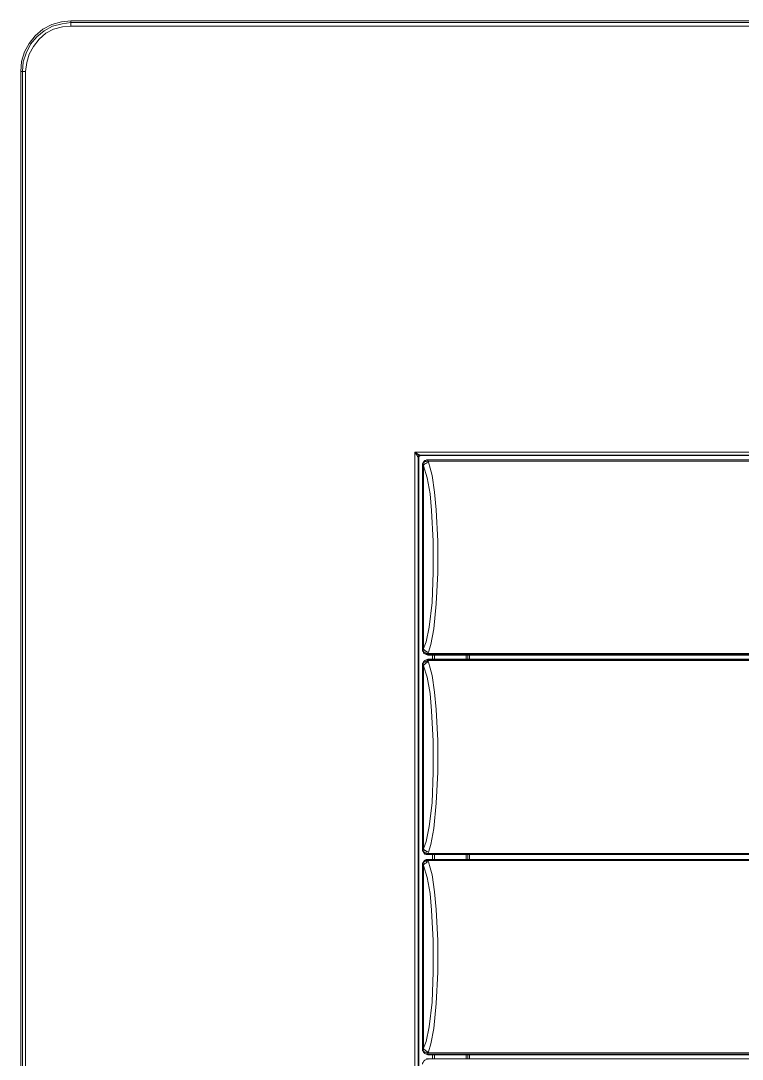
# Model space of a CAD drawing. Header units: centimetres. Extents: x -12.2 to 12.2, y -6.1 to 6.1.
# Drawn here: x -1.9 to 2.36, y -0.02 to 6.11 of the extents above; entities that cross this region are included whole.
import ezdxf

# ---------------------------------------------------------------- set-up
doc = ezdxf.new("R2010")
doc.units = ezdxf.units.CM
doc.header["$MEASUREMENT"] = 0
doc.layers.add('Camada 1', color=7, linetype='Continuous')

msp = doc.modelspace()

# ---------------------------------------------------------------- linework, layer by layer
at = {"layer": 'Camada 1', "color": 251, "lineweight": 9}
for points, knots in [([(-1.60722, 6.11415), (-1.60722, 6.11415), (-1.66368, 6.10709), (-1.66368, 6.10709), (-1.66368, 6.10709), (-1.72016, 6.09298), (-1.72016, 6.09298), (-1.72016, 6.09298), (-1.7731, 6.06474), (-1.7731, 6.06474), (-1.7731, 6.06474), (-1.81897, 6.02592), (-1.81897, 6.02592), (-1.81897, 6.02592), (-1.85426, 5.98005), (-1.85426, 5.98005), (-1.85426, 5.98005), (-1.8825, 5.93064), (-1.8825, 5.93064), (-1.8825, 5.93064), (-1.90015, 5.87417), (-1.90015, 5.87417), (-1.90015, 5.87417), (-1.90367, 5.81417), (-1.90367, 5.81417)], [0, 0, 0, 0, 0.125, 0.125, 0.125, 0.25, 0.25, 0.25, 0.375, 0.375, 0.375, 0.5, 0.5, 0.5, 0.625, 0.625, 0.625, 0.75, 0.75, 0.75, 0.875, 0.875, 0.875, 1, 1, 1, 1]), ([(-1.89308, 5.81417), (-1.89308, 5.81417), (-1.88955, 5.87064), (-1.88955, 5.87064), (-1.88955, 5.87064), (-1.8719, 5.92357), (-1.8719, 5.92357), (-1.8719, 5.92357), (-1.8472, 5.97651), (-1.8472, 5.97651), (-1.8472, 5.97651), (-1.80838, 6.01886), (-1.80838, 6.01886), (-1.80838, 6.01886), (-1.76603, 6.05415), (-1.76603, 6.05415), (-1.76603, 6.05415), (-1.71662, 6.08238), (-1.71662, 6.08238), (-1.71662, 6.08238), (-1.66016, 6.0965), (-1.66016, 6.0965), (-1.66016, 6.0965), (-1.60722, 6.10356), (-1.60722, 6.10356)], [0, 0, 0, 0, 0.125, 0.125, 0.125, 0.25, 0.25, 0.25, 0.375, 0.375, 0.375, 0.5, 0.5, 0.5, 0.625, 0.625, 0.625, 0.75, 0.75, 0.75, 0.875, 0.875, 0.875, 1, 1, 1, 1]), ([(-1.60722, 6.08238), (-1.60722, 6.08238), (-1.65663, 6.07886), (-1.65663, 6.07886), (-1.65663, 6.07886), (-1.70957, 6.06474), (-1.70957, 6.06474), (-1.70957, 6.06474), (-1.75545, 6.04004), (-1.75545, 6.04004), (-1.75545, 6.04004), (-1.79426, 6.00475), (-1.79426, 6.00475), (-1.79426, 6.00475), (-1.82956, 5.9624), (-1.82956, 5.9624), (-1.82956, 5.9624), (-1.85426, 5.91652), (-1.85426, 5.91652), (-1.85426, 5.91652), (-1.86838, 5.86711), (-1.86838, 5.86711), (-1.86838, 5.86711), (-1.87544, 5.81417), (-1.87544, 5.81417)], [0, 0, 0, 0, 0.125, 0.125, 0.125, 0.25, 0.25, 0.25, 0.375, 0.375, 0.375, 0.5, 0.5, 0.5, 0.625, 0.625, 0.625, 0.75, 0.75, 0.75, 0.875, 0.875, 0.875, 1, 1, 1, 1]), ([(-1.60722, 6.08238), (-1.60722, 6.08238), (-1.60722, 6.08592), (-1.60722, 6.08592), (-1.60722, 6.08592), (-1.60722, 6.08945), (-1.60722, 6.08945), (-1.60722, 6.08945), (-1.60722, 6.09298), (-1.60722, 6.09298), (-1.60722, 6.09298), (-1.60722, 6.0965), (-1.60722, 6.0965), (-1.60722, 6.0965), (-1.60722, 6.10003), (-1.60722, 6.10003), (-1.60722, 6.10003), (-1.60722, 6.10356), (-1.60722, 6.10356)], [0, 0, 0, 0, 0.1666667, 0.1666667, 0.1666667, 0.3333333, 0.3333333, 0.3333333, 0.5, 0.5, 0.5, 0.6666667, 0.6666667, 0.6666667, 0.8333333, 0.8333333, 0.8333333, 1, 1, 1, 1]), ([(-1.87544, 5.81417), (-1.87544, 5.81417), (-1.87897, 5.81417), (-1.87897, 5.81417), (-1.87897, 5.81417), (-1.8825, 5.81417), (-1.8825, 5.81417), (-1.8825, 5.81417), (-1.88602, 5.81417), (-1.88602, 5.81417), (-1.88602, 5.81417), (-1.88955, 5.81417), (-1.88955, 5.81417), (-1.88955, 5.81417), (-1.89308, 5.81417), (-1.89308, 5.81417)], [0, 0, 0, 0, 0.2, 0.2, 0.2, 0.4, 0.4, 0.4, 0.6, 0.6, 0.6, 0.8, 0.8, 0.8, 1, 1, 1, 1]), ([(0.4432, 3.53789), (0.4432, 3.53789), (0.4432, 3.53789), (0.4432, 3.53789), (0.4432, 3.53789), (0.43967, 3.53789), (0.43967, 3.53789), (0.43967, 3.53789), (0.43967, 3.54141), (0.43967, 3.54141), (0.43967, 3.54141), (0.43614, 3.54494), (0.43614, 3.54494), (0.43614, 3.54494), (0.43262, 3.552), (0.43262, 3.552), (0.43262, 3.552), (0.42909, 3.55553), (0.42909, 3.55553), (0.42909, 3.55553), (0.42556, 3.56259), (0.42556, 3.56259), (0.42556, 3.56259), (0.42203, 3.56612), (0.42203, 3.56612)], [0, 0, 0, 0, 0.125, 0.125, 0.125, 0.25, 0.25, 0.25, 0.375, 0.375, 0.375, 0.5, 0.5, 0.5, 0.625, 0.625, 0.625, 0.75, 0.75, 0.75, 0.875, 0.875, 0.875, 1, 1, 1, 1]), ([(0.42203, 3.56612), (0.42203, 3.56612), (0.42909, 3.56259), (0.42909, 3.56259), (0.42909, 3.56259), (0.43262, 3.55906), (0.43262, 3.55906), (0.43262, 3.55906), (0.43967, 3.55553), (0.43967, 3.55553), (0.43967, 3.55553), (0.4432, 3.552), (0.4432, 3.552), (0.4432, 3.552), (0.44674, 3.552), (0.44674, 3.552), (0.44674, 3.552), (0.45026, 3.54847), (0.45026, 3.54847), (0.45026, 3.54847), (0.45379, 3.54847), (0.45379, 3.54847)], [0, 0, 0, 0, 0.1428571, 0.1428571, 0.1428571, 0.2857143, 0.2857143, 0.2857143, 0.4285714, 0.4285714, 0.4285714, 0.5714286, 0.5714286, 0.5714286, 0.7142857, 0.7142857, 0.7142857, 0.8571429, 0.8571429, 0.8571429, 1, 1, 1, 1]), ([(0.45379, 3.54847), (0.45379, 3.54847), (0.45026, 3.54494), (0.45026, 3.54494), (0.45026, 3.54494), (0.44674, 3.54494), (0.44674, 3.54494), (0.44674, 3.54494), (0.4432, 3.54141), (0.4432, 3.54141), (0.4432, 3.54141), (0.4432, 3.53789), (0.4432, 3.53789)], [0, 0, 0, 0, 0.25, 0.25, 0.25, 0.5, 0.5, 0.5, 0.75, 0.75, 0.75, 1, 1, 1, 1]), ([(0.45379, 3.54494), (0.45379, 3.54494), (0.45379, 3.54494), (0.45379, 3.54494), (0.45379, 3.54494), (0.45026, 3.54141), (0.45026, 3.54141), (0.45026, 3.54141), (0.44674, 3.54141), (0.44674, 3.54141), (0.44674, 3.54141), (0.44674, 3.53789), (0.44674, 3.53789), (0.44674, 3.53789), (0.44674, 3.53436), (0.44674, 3.53436)], [0, 0, 0, 0, 0.2, 0.2, 0.2, 0.4, 0.4, 0.4, 0.6, 0.6, 0.6, 0.8, 0.8, 0.8, 1, 1, 1, 1]), ([(0.49968, 3.52024), (0.49968, 3.52024), (0.49262, 3.52024), (0.49262, 3.52024), (0.49262, 3.52024), (0.48909, 3.51671), (0.48909, 3.51671), (0.48909, 3.51671), (0.48203, 3.51671), (0.48203, 3.51671), (0.48203, 3.51671), (0.47851, 3.51318), (0.47851, 3.51318), (0.47851, 3.51318), (0.47498, 3.50612), (0.47498, 3.50612), (0.47498, 3.50612), (0.47145, 3.50259), (0.47145, 3.50259), (0.47145, 3.50259), (0.46791, 3.49554), (0.46791, 3.49554), (0.46791, 3.49554), (0.46791, 3.49201), (0.46791, 3.49201)], [0, 0, 0, 0, 0.125, 0.125, 0.125, 0.25, 0.25, 0.25, 0.375, 0.375, 0.375, 0.5, 0.5, 0.5, 0.625, 0.625, 0.625, 0.75, 0.75, 0.75, 0.875, 0.875, 0.875, 1, 1, 1, 1]), ([(0.49968, 3.52024), (0.49968, 3.52024), (0.49262, 3.52024), (0.49262, 3.52024), (0.49262, 3.52024), (0.48909, 3.51671), (0.48909, 3.51671), (0.48909, 3.51671), (0.48203, 3.51318), (0.48203, 3.51318), (0.48203, 3.51318), (0.47851, 3.50965), (0.47851, 3.50965), (0.47851, 3.50965), (0.47498, 3.50612), (0.47498, 3.50612), (0.47498, 3.50612), (0.47145, 3.50259), (0.47145, 3.50259), (0.47145, 3.50259), (0.47145, 3.49554), (0.47145, 3.49554), (0.47145, 3.49554), (0.47145, 3.48848), (0.47145, 3.48848)], [0, 0, 0, 0, 0.125, 0.125, 0.125, 0.25, 0.25, 0.25, 0.375, 0.375, 0.375, 0.5, 0.5, 0.5, 0.625, 0.625, 0.625, 0.75, 0.75, 0.75, 0.875, 0.875, 0.875, 1, 1, 1, 1]), ([(0.49968, 3.52024), (0.49968, 3.52024), (0.49262, 3.52024), (0.49262, 3.52024), (0.49262, 3.52024), (0.48909, 3.51671), (0.48909, 3.51671), (0.48909, 3.51671), (0.48203, 3.51318), (0.48203, 3.51318), (0.48203, 3.51318), (0.47851, 3.50965), (0.47851, 3.50965), (0.47851, 3.50965), (0.47498, 3.50612), (0.47498, 3.50612), (0.47498, 3.50612), (0.47145, 3.50259), (0.47145, 3.50259), (0.47145, 3.50259), (0.47145, 3.49554), (0.47145, 3.49554), (0.47145, 3.49554), (0.47145, 3.48848), (0.47145, 3.48848)], [0, 0, 0, 0, 0.125, 0.125, 0.125, 0.25, 0.25, 0.25, 0.375, 0.375, 0.375, 0.5, 0.5, 0.5, 0.625, 0.625, 0.625, 0.75, 0.75, 0.75, 0.875, 0.875, 0.875, 1, 1, 1, 1]), ([(0.49968, 3.51318), (0.49968, 3.51318), (0.49616, 3.51318), (0.49616, 3.51318), (0.49616, 3.51318), (0.48909, 3.50965), (0.48909, 3.50965), (0.48909, 3.50965), (0.48556, 3.50965), (0.48556, 3.50965), (0.48556, 3.50965), (0.47851, 3.50612), (0.47851, 3.50612), (0.47851, 3.50612), (0.47498, 3.50259), (0.47498, 3.50259), (0.47498, 3.50259), (0.47145, 3.49907), (0.47145, 3.49907), (0.47145, 3.49907), (0.47145, 3.49554), (0.47145, 3.49554), (0.47145, 3.49554), (0.47145, 3.48848), (0.47145, 3.48848)], [0, 0, 0, 0, 0.125, 0.125, 0.125, 0.25, 0.25, 0.25, 0.375, 0.375, 0.375, 0.5, 0.5, 0.5, 0.625, 0.625, 0.625, 0.75, 0.75, 0.75, 0.875, 0.875, 0.875, 1, 1, 1, 1]), ([(0.50321, 3.50612), (0.50321, 3.50612), (0.49616, 3.50259), (0.49616, 3.50259), (0.49616, 3.50259), (0.49262, 3.50259), (0.49262, 3.50259), (0.49262, 3.50259), (0.48909, 3.49907), (0.48909, 3.49907), (0.48909, 3.49907), (0.48556, 3.49907), (0.48556, 3.49907), (0.48556, 3.49907), (0.48203, 3.49554), (0.48203, 3.49554), (0.48203, 3.49554), (0.47851, 3.49201), (0.47851, 3.49201), (0.47851, 3.49201), (0.47498, 3.48848), (0.47498, 3.48848), (0.47498, 3.48848), (0.47498, 3.48495), (0.47498, 3.48495)], [0, 0, 0, 0, 0.125, 0.125, 0.125, 0.25, 0.25, 0.25, 0.375, 0.375, 0.375, 0.5, 0.5, 0.5, 0.625, 0.625, 0.625, 0.75, 0.75, 0.75, 0.875, 0.875, 0.875, 1, 1, 1, 1]), ([(0.49968, 3.52024), (0.49968, 3.52024), (0.49968, 3.52024), (0.49968, 3.52024), (0.49968, 3.52024), (0.49968, 3.51671), (0.49968, 3.51671), (0.49968, 3.51671), (0.49968, 3.51318), (0.49968, 3.51318)], [0, 0, 0, 0, 0.3333333, 0.3333333, 0.3333333, 0.6666667, 0.6666667, 0.6666667, 1, 1, 1, 1]), ([(0.50321, 3.50612), (0.50321, 3.50612), (0.51379, 3.47083), (0.51379, 3.47083), (0.51379, 3.47083), (0.52439, 3.42848), (0.52439, 3.42848), (0.52439, 3.42848), (0.5385, 3.32966), (0.5385, 3.32966), (0.5385, 3.32966), (0.54909, 3.22379), (0.54909, 3.22379), (0.54909, 3.22379), (0.55968, 3.04027), (0.55968, 3.04027), (0.55968, 3.04027), (0.55968, 2.85323), (0.55968, 2.85323), (0.55968, 2.85323), (0.54909, 2.66972), (0.54909, 2.66972), (0.54909, 2.66972), (0.53497, 2.52149), (0.53497, 2.52149), (0.53497, 2.52149), (0.51732, 2.42974), (0.51732, 2.42974), (0.51732, 2.42974), (0.50321, 2.38386), (0.50321, 2.38386)], [0, 0, 0, 0, 0.1, 0.1, 0.1, 0.2, 0.2, 0.2, 0.3, 0.3, 0.3, 0.4, 0.4, 0.4, 0.5, 0.5, 0.5, 0.6, 0.6, 0.6, 0.7, 0.7, 0.7, 0.8, 0.8, 0.8, 0.9, 0.9, 0.9, 1, 1, 1, 1]), ([(0.47498, 2.40503), (0.47498, 2.40503), (0.48909, 2.44385), (0.48909, 2.44385), (0.48909, 2.44385), (0.50674, 2.53209), (0.50674, 2.53209), (0.50674, 2.53209), (0.52439, 2.67677), (0.52439, 2.67677), (0.52439, 2.67677), (0.53144, 2.85676), (0.53144, 2.85676), (0.53144, 2.85676), (0.53144, 3.04027), (0.53144, 3.04027), (0.53144, 3.04027), (0.52085, 3.22026), (0.52085, 3.22026), (0.52085, 3.22026), (0.51379, 3.31908), (0.51379, 3.31908), (0.51379, 3.31908), (0.49616, 3.41437), (0.49616, 3.41437), (0.49616, 3.41437), (0.47498, 3.48495), (0.47498, 3.48495)], [0, 0, 0, 0, 0.1111111, 0.1111111, 0.1111111, 0.2222222, 0.2222222, 0.2222222, 0.3333333, 0.3333333, 0.3333333, 0.4444444, 0.4444444, 0.4444444, 0.5555556, 0.5555556, 0.5555556, 0.6666667, 0.6666667, 0.6666667, 0.7777778, 0.7777778, 0.7777778, 0.8888889, 0.8888889, 0.8888889, 1, 1, 1, 1]), ([(0.46791, 2.39798), (0.46791, 2.39798), (0.46791, 2.39091), (0.46791, 2.39091), (0.46791, 2.39091), (0.47145, 2.38739), (0.47145, 2.38739), (0.47145, 2.38739), (0.47498, 2.38033), (0.47498, 2.38033), (0.47498, 2.38033), (0.47851, 2.3768), (0.47851, 2.3768), (0.47851, 2.3768), (0.48203, 2.37328), (0.48203, 2.37328), (0.48203, 2.37328), (0.48909, 2.36975), (0.48909, 2.36975), (0.48909, 2.36975), (0.49262, 2.36975), (0.49262, 2.36975), (0.49262, 2.36975), (0.49968, 2.36621), (0.49968, 2.36621)], [0, 0, 0, 0, 0.125, 0.125, 0.125, 0.25, 0.25, 0.25, 0.375, 0.375, 0.375, 0.5, 0.5, 0.5, 0.625, 0.625, 0.625, 0.75, 0.75, 0.75, 0.875, 0.875, 0.875, 1, 1, 1, 1]), ([(0.49968, 2.3768), (0.49968, 2.3768), (0.49616, 2.3768), (0.49616, 2.3768), (0.49616, 2.3768), (0.48909, 2.3768), (0.48909, 2.3768), (0.48909, 2.3768), (0.48556, 2.38033), (0.48556, 2.38033), (0.48556, 2.38033), (0.47851, 2.38386), (0.47851, 2.38386), (0.47851, 2.38386), (0.47498, 2.38739), (0.47498, 2.38739), (0.47498, 2.38739), (0.47145, 2.39091), (0.47145, 2.39091), (0.47145, 2.39091), (0.47145, 2.39445), (0.47145, 2.39445), (0.47145, 2.39445), (0.47145, 2.39798), (0.47145, 2.39798)], [0, 0, 0, 0, 0.125, 0.125, 0.125, 0.25, 0.25, 0.25, 0.375, 0.375, 0.375, 0.5, 0.5, 0.5, 0.625, 0.625, 0.625, 0.75, 0.75, 0.75, 0.875, 0.875, 0.875, 1, 1, 1, 1]), ([(0.49968, 2.36975), (0.49968, 2.36975), (0.49262, 2.36975), (0.49262, 2.36975), (0.49262, 2.36975), (0.48909, 2.36975), (0.48909, 2.36975), (0.48909, 2.36975), (0.48203, 2.37328), (0.48203, 2.37328), (0.48203, 2.37328), (0.47851, 2.3768), (0.47851, 2.3768), (0.47851, 2.3768), (0.47498, 2.38386), (0.47498, 2.38386), (0.47498, 2.38386), (0.47145, 2.38739), (0.47145, 2.38739), (0.47145, 2.38739), (0.47145, 2.39445), (0.47145, 2.39445), (0.47145, 2.39445), (0.47145, 2.39798), (0.47145, 2.39798)], [0, 0, 0, 0, 0.125, 0.125, 0.125, 0.25, 0.25, 0.25, 0.375, 0.375, 0.375, 0.5, 0.5, 0.5, 0.625, 0.625, 0.625, 0.75, 0.75, 0.75, 0.875, 0.875, 0.875, 1, 1, 1, 1]), ([(0.49968, 2.36975), (0.49968, 2.36975), (0.49262, 2.36975), (0.49262, 2.36975), (0.49262, 2.36975), (0.48909, 2.36975), (0.48909, 2.36975), (0.48909, 2.36975), (0.48203, 2.37328), (0.48203, 2.37328), (0.48203, 2.37328), (0.47851, 2.3768), (0.47851, 2.3768), (0.47851, 2.3768), (0.47498, 2.38386), (0.47498, 2.38386), (0.47498, 2.38386), (0.47145, 2.38739), (0.47145, 2.38739), (0.47145, 2.38739), (0.47145, 2.39445), (0.47145, 2.39445), (0.47145, 2.39445), (0.47145, 2.39798), (0.47145, 2.39798)], [0, 0, 0, 0, 0.125, 0.125, 0.125, 0.25, 0.25, 0.25, 0.375, 0.375, 0.375, 0.5, 0.5, 0.5, 0.625, 0.625, 0.625, 0.75, 0.75, 0.75, 0.875, 0.875, 0.875, 1, 1, 1, 1]), ([(0.50321, 2.38386), (0.50321, 2.38386), (0.49616, 2.38386), (0.49616, 2.38386), (0.49616, 2.38386), (0.49262, 2.38739), (0.49262, 2.38739), (0.49262, 2.38739), (0.48909, 2.38739), (0.48909, 2.38739), (0.48909, 2.38739), (0.48556, 2.39091), (0.48556, 2.39091), (0.48556, 2.39091), (0.48203, 2.39445), (0.48203, 2.39445), (0.48203, 2.39445), (0.47851, 2.39798), (0.47851, 2.39798), (0.47851, 2.39798), (0.47498, 2.40151), (0.47498, 2.40151), (0.47498, 2.40151), (0.47498, 2.40503), (0.47498, 2.40503)], [0, 0, 0, 0, 0.125, 0.125, 0.125, 0.25, 0.25, 0.25, 0.375, 0.375, 0.375, 0.5, 0.5, 0.5, 0.625, 0.625, 0.625, 0.75, 0.75, 0.75, 0.875, 0.875, 0.875, 1, 1, 1, 1]), ([(0.49968, 2.34151), (0.49968, 2.34151), (0.49262, 2.33798), (0.49262, 2.33798), (0.49262, 2.33798), (0.48909, 2.33798), (0.48909, 2.33798), (0.48909, 2.33798), (0.48203, 2.33445), (0.48203, 2.33445), (0.48203, 2.33445), (0.47851, 2.33092), (0.47851, 2.33092), (0.47851, 2.33092), (0.47498, 2.32739), (0.47498, 2.32739), (0.47498, 2.32739), (0.47145, 2.32034), (0.47145, 2.32034), (0.47145, 2.32034), (0.46791, 2.31681), (0.46791, 2.31681), (0.46791, 2.31681), (0.46791, 2.30975), (0.46791, 2.30975)], [0, 0, 0, 0, 0.125, 0.125, 0.125, 0.25, 0.25, 0.25, 0.375, 0.375, 0.375, 0.5, 0.5, 0.5, 0.625, 0.625, 0.625, 0.75, 0.75, 0.75, 0.875, 0.875, 0.875, 1, 1, 1, 1]), ([(0.49968, 2.33798), (0.49968, 2.33798), (0.49262, 2.33798), (0.49262, 2.33798), (0.49262, 2.33798), (0.48909, 2.33798), (0.48909, 2.33798), (0.48909, 2.33798), (0.48203, 2.33445), (0.48203, 2.33445), (0.48203, 2.33445), (0.47851, 2.33092), (0.47851, 2.33092), (0.47851, 2.33092), (0.47498, 2.32739), (0.47498, 2.32739), (0.47498, 2.32739), (0.47145, 2.32034), (0.47145, 2.32034), (0.47145, 2.32034), (0.47145, 2.31681), (0.47145, 2.31681), (0.47145, 2.31681), (0.47145, 2.30975), (0.47145, 2.30975)], [0, 0, 0, 0, 0.125, 0.125, 0.125, 0.25, 0.25, 0.25, 0.375, 0.375, 0.375, 0.5, 0.5, 0.5, 0.625, 0.625, 0.625, 0.75, 0.75, 0.75, 0.875, 0.875, 0.875, 1, 1, 1, 1]), ([(0.49968, 2.33798), (0.49968, 2.33798), (0.49262, 2.33798), (0.49262, 2.33798), (0.49262, 2.33798), (0.48909, 2.33798), (0.48909, 2.33798), (0.48909, 2.33798), (0.48203, 2.33445), (0.48203, 2.33445), (0.48203, 2.33445), (0.47851, 2.33092), (0.47851, 2.33092), (0.47851, 2.33092), (0.47498, 2.32739), (0.47498, 2.32739), (0.47498, 2.32739), (0.47145, 2.32034), (0.47145, 2.32034), (0.47145, 2.32034), (0.47145, 2.31681), (0.47145, 2.31681), (0.47145, 2.31681), (0.47145, 2.30975), (0.47145, 2.30975)], [0, 0, 0, 0, 0.125, 0.125, 0.125, 0.25, 0.25, 0.25, 0.375, 0.375, 0.375, 0.5, 0.5, 0.5, 0.625, 0.625, 0.625, 0.75, 0.75, 0.75, 0.875, 0.875, 0.875, 1, 1, 1, 1]), ([(0.49968, 2.33445), (0.49968, 2.33445), (0.49616, 2.33092), (0.49616, 2.33092), (0.49616, 2.33092), (0.48909, 2.33092), (0.48909, 2.33092), (0.48909, 2.33092), (0.48556, 2.32739), (0.48556, 2.32739), (0.48556, 2.32739), (0.47851, 2.32387), (0.47851, 2.32387), (0.47851, 2.32387), (0.47498, 2.32034), (0.47498, 2.32034), (0.47498, 2.32034), (0.47145, 2.31681), (0.47145, 2.31681), (0.47145, 2.31681), (0.47145, 2.31327), (0.47145, 2.31327), (0.47145, 2.31327), (0.47145, 2.30975), (0.47145, 2.30975)], [0, 0, 0, 0, 0.125, 0.125, 0.125, 0.25, 0.25, 0.25, 0.375, 0.375, 0.375, 0.5, 0.5, 0.5, 0.625, 0.625, 0.625, 0.75, 0.75, 0.75, 0.875, 0.875, 0.875, 1, 1, 1, 1]), ([(0.49968, 2.3768), (0.49968, 2.3768), (0.49968, 2.37328), (0.49968, 2.37328), (0.49968, 2.37328), (0.49968, 2.36975), (0.49968, 2.36975)], [0, 0, 0, 0, 0.5, 0.5, 0.5, 1, 1, 1, 1]), ([(0.49968, 2.33798), (0.49968, 2.33798), (0.49968, 2.33798), (0.49968, 2.33798), (0.49968, 2.33798), (0.49968, 2.33445), (0.49968, 2.33445)], [0, 0, 0, 0, 0.5, 0.5, 0.5, 1, 1, 1, 1]), ([(0.50321, 2.32387), (0.50321, 2.32387), (0.49616, 2.32387), (0.49616, 2.32387), (0.49616, 2.32387), (0.49262, 2.32034), (0.49262, 2.32034), (0.49262, 2.32034), (0.48909, 2.32034), (0.48909, 2.32034), (0.48909, 2.32034), (0.48556, 2.31681), (0.48556, 2.31681), (0.48556, 2.31681), (0.48203, 2.31327), (0.48203, 2.31327), (0.48203, 2.31327), (0.47851, 2.30975), (0.47851, 2.30975), (0.47851, 2.30975), (0.47498, 2.30622), (0.47498, 2.30622), (0.47498, 2.30622), (0.47498, 2.30269), (0.47498, 2.30269)], [0, 0, 0, 0, 0.125, 0.125, 0.125, 0.25, 0.25, 0.25, 0.375, 0.375, 0.375, 0.5, 0.5, 0.5, 0.625, 0.625, 0.625, 0.75, 0.75, 0.75, 0.875, 0.875, 0.875, 1, 1, 1, 1]), ([(0.47498, 1.22278), (0.47498, 1.22278), (0.48909, 1.26512), (0.48909, 1.26512), (0.48909, 1.26512), (0.50674, 1.35336), (0.50674, 1.35336), (0.50674, 1.35336), (0.52439, 1.49452), (0.52439, 1.49452), (0.52439, 1.49452), (0.53144, 1.67451), (0.53144, 1.67451), (0.53144, 1.67451), (0.53144, 1.85802), (0.53144, 1.85802), (0.53144, 1.85802), (0.52085, 2.03801), (0.52085, 2.03801), (0.52085, 2.03801), (0.51379, 2.14035), (0.51379, 2.14035), (0.51379, 2.14035), (0.49616, 2.23563), (0.49616, 2.23563), (0.49616, 2.23563), (0.47498, 2.30269), (0.47498, 2.30269)], [0, 0, 0, 0, 0.1111111, 0.1111111, 0.1111111, 0.2222222, 0.2222222, 0.2222222, 0.3333333, 0.3333333, 0.3333333, 0.4444444, 0.4444444, 0.4444444, 0.5555556, 0.5555556, 0.5555556, 0.6666667, 0.6666667, 0.6666667, 0.7777778, 0.7777778, 0.7777778, 0.8888889, 0.8888889, 0.8888889, 1, 1, 1, 1]), ([(0.50321, 2.32387), (0.50321, 2.32387), (0.51379, 2.28857), (0.51379, 2.28857), (0.51379, 2.28857), (0.52439, 2.24622), (0.52439, 2.24622), (0.52439, 2.24622), (0.5385, 2.14741), (0.5385, 2.14741), (0.5385, 2.14741), (0.54909, 2.04506), (0.54909, 2.04506), (0.54909, 2.04506), (0.55968, 1.86155), (0.55968, 1.86155), (0.55968, 1.86155), (0.55968, 1.67451), (0.55968, 1.67451), (0.55968, 1.67451), (0.54909, 1.49099), (0.54909, 1.49099), (0.54909, 1.49099), (0.53497, 1.34276), (0.53497, 1.34276), (0.53497, 1.34276), (0.51732, 1.24748), (0.51732, 1.24748), (0.51732, 1.24748), (0.50321, 1.2016), (0.50321, 1.2016)], [0, 0, 0, 0, 0.1, 0.1, 0.1, 0.2, 0.2, 0.2, 0.3, 0.3, 0.3, 0.4, 0.4, 0.4, 0.5, 0.5, 0.5, 0.6, 0.6, 0.6, 0.7, 0.7, 0.7, 0.8, 0.8, 0.8, 0.9, 0.9, 0.9, 1, 1, 1, 1]), ([(0.46791, 1.21571), (0.46791, 1.21571), (0.46791, 1.21219), (0.46791, 1.21219), (0.46791, 1.21219), (0.47145, 1.20513), (0.47145, 1.20513), (0.47145, 1.20513), (0.47498, 1.2016), (0.47498, 1.2016), (0.47498, 1.2016), (0.47851, 1.19454), (0.47851, 1.19454), (0.47851, 1.19454), (0.48203, 1.19101), (0.48203, 1.19101), (0.48203, 1.19101), (0.48909, 1.19101), (0.48909, 1.19101), (0.48909, 1.19101), (0.49262, 1.18748), (0.49262, 1.18748), (0.49262, 1.18748), (0.49968, 1.18748), (0.49968, 1.18748)], [0, 0, 0, 0, 0.125, 0.125, 0.125, 0.25, 0.25, 0.25, 0.375, 0.375, 0.375, 0.5, 0.5, 0.5, 0.625, 0.625, 0.625, 0.75, 0.75, 0.75, 0.875, 0.875, 0.875, 1, 1, 1, 1]), ([(0.49968, 1.19454), (0.49968, 1.19454), (0.49616, 1.19454), (0.49616, 1.19454), (0.49616, 1.19454), (0.48909, 1.19808), (0.48909, 1.19808), (0.48909, 1.19808), (0.48556, 1.19808), (0.48556, 1.19808), (0.48556, 1.19808), (0.47851, 1.2016), (0.47851, 1.2016), (0.47851, 1.2016), (0.47498, 1.20513), (0.47498, 1.20513), (0.47498, 1.20513), (0.47145, 1.20866), (0.47145, 1.20866), (0.47145, 1.20866), (0.47145, 1.21219), (0.47145, 1.21219), (0.47145, 1.21219), (0.47145, 1.21924), (0.47145, 1.21924)], [0, 0, 0, 0, 0.125, 0.125, 0.125, 0.25, 0.25, 0.25, 0.375, 0.375, 0.375, 0.5, 0.5, 0.5, 0.625, 0.625, 0.625, 0.75, 0.75, 0.75, 0.875, 0.875, 0.875, 1, 1, 1, 1]), ([(0.49968, 1.18748), (0.49968, 1.18748), (0.49262, 1.18748), (0.49262, 1.18748), (0.49262, 1.18748), (0.48909, 1.19101), (0.48909, 1.19101), (0.48909, 1.19101), (0.48203, 1.19454), (0.48203, 1.19454), (0.48203, 1.19454), (0.47851, 1.19808), (0.47851, 1.19808), (0.47851, 1.19808), (0.47498, 1.2016), (0.47498, 1.2016), (0.47498, 1.2016), (0.47145, 1.20513), (0.47145, 1.20513), (0.47145, 1.20513), (0.47145, 1.21219), (0.47145, 1.21219), (0.47145, 1.21219), (0.47145, 1.21924), (0.47145, 1.21924)], [0, 0, 0, 0, 0.125, 0.125, 0.125, 0.25, 0.25, 0.25, 0.375, 0.375, 0.375, 0.5, 0.5, 0.5, 0.625, 0.625, 0.625, 0.75, 0.75, 0.75, 0.875, 0.875, 0.875, 1, 1, 1, 1]), ([(0.49968, 1.18748), (0.49968, 1.18748), (0.49262, 1.18748), (0.49262, 1.18748), (0.49262, 1.18748), (0.48909, 1.19101), (0.48909, 1.19101), (0.48909, 1.19101), (0.48203, 1.19454), (0.48203, 1.19454), (0.48203, 1.19454), (0.47851, 1.19808), (0.47851, 1.19808), (0.47851, 1.19808), (0.47498, 1.2016), (0.47498, 1.2016), (0.47498, 1.2016), (0.47145, 1.20513), (0.47145, 1.20513), (0.47145, 1.20513), (0.47145, 1.21219), (0.47145, 1.21219), (0.47145, 1.21219), (0.47145, 1.21924), (0.47145, 1.21924)], [0, 0, 0, 0, 0.125, 0.125, 0.125, 0.25, 0.25, 0.25, 0.375, 0.375, 0.375, 0.5, 0.5, 0.5, 0.625, 0.625, 0.625, 0.75, 0.75, 0.75, 0.875, 0.875, 0.875, 1, 1, 1, 1]), ([(0.50321, 1.2016), (0.50321, 1.2016), (0.49616, 1.20513), (0.49616, 1.20513), (0.49616, 1.20513), (0.49262, 1.20513), (0.49262, 1.20513), (0.49262, 1.20513), (0.48909, 1.20866), (0.48909, 1.20866), (0.48909, 1.20866), (0.48556, 1.21219), (0.48556, 1.21219), (0.48556, 1.21219), (0.48203, 1.21219), (0.48203, 1.21219), (0.48203, 1.21219), (0.47851, 1.21571), (0.47851, 1.21571), (0.47851, 1.21571), (0.47498, 1.21924), (0.47498, 1.21924), (0.47498, 1.21924), (0.47498, 1.22278), (0.47498, 1.22278)], [0, 0, 0, 0, 0.125, 0.125, 0.125, 0.25, 0.25, 0.25, 0.375, 0.375, 0.375, 0.5, 0.5, 0.5, 0.625, 0.625, 0.625, 0.75, 0.75, 0.75, 0.875, 0.875, 0.875, 1, 1, 1, 1]), ([(0.49968, 1.19454), (0.49968, 1.19454), (0.49968, 1.19454), (0.49968, 1.19454), (0.49968, 1.19454), (0.49968, 1.19101), (0.49968, 1.19101), (0.49968, 1.19101), (0.49968, 1.18748), (0.49968, 1.18748)], [0, 0, 0, 0, 0.3333333, 0.3333333, 0.3333333, 0.6666667, 0.6666667, 0.6666667, 1, 1, 1, 1]), ([(0.49968, 1.15925), (0.49968, 1.15925), (0.49262, 1.15925), (0.49262, 1.15925), (0.49262, 1.15925), (0.48909, 1.15925), (0.48909, 1.15925), (0.48909, 1.15925), (0.48203, 1.15572), (0.48203, 1.15572), (0.48203, 1.15572), (0.47851, 1.15219), (0.47851, 1.15219), (0.47851, 1.15219), (0.47498, 1.14514), (0.47498, 1.14514), (0.47498, 1.14514), (0.47145, 1.1416), (0.47145, 1.1416), (0.47145, 1.1416), (0.46791, 1.13454), (0.46791, 1.13454), (0.46791, 1.13454), (0.46791, 1.13102), (0.46791, 1.13102)], [0, 0, 0, 0, 0.125, 0.125, 0.125, 0.25, 0.25, 0.25, 0.375, 0.375, 0.375, 0.5, 0.5, 0.5, 0.625, 0.625, 0.625, 0.75, 0.75, 0.75, 0.875, 0.875, 0.875, 1, 1, 1, 1]), ([(0.49968, 1.15925), (0.49968, 1.15925), (0.49262, 1.15925), (0.49262, 1.15925), (0.49262, 1.15925), (0.48909, 1.15572), (0.48909, 1.15572), (0.48909, 1.15572), (0.48203, 1.15219), (0.48203, 1.15219), (0.48203, 1.15219), (0.47851, 1.14867), (0.47851, 1.14867), (0.47851, 1.14867), (0.47498, 1.14514), (0.47498, 1.14514), (0.47498, 1.14514), (0.47145, 1.1416), (0.47145, 1.1416), (0.47145, 1.1416), (0.47145, 1.13454), (0.47145, 1.13454), (0.47145, 1.13454), (0.47145, 1.12749), (0.47145, 1.12749)], [0, 0, 0, 0, 0.125, 0.125, 0.125, 0.25, 0.25, 0.25, 0.375, 0.375, 0.375, 0.5, 0.5, 0.5, 0.625, 0.625, 0.625, 0.75, 0.75, 0.75, 0.875, 0.875, 0.875, 1, 1, 1, 1]), ([(0.49968, 1.15925), (0.49968, 1.15925), (0.49262, 1.15925), (0.49262, 1.15925), (0.49262, 1.15925), (0.48909, 1.15572), (0.48909, 1.15572), (0.48909, 1.15572), (0.48203, 1.15219), (0.48203, 1.15219), (0.48203, 1.15219), (0.47851, 1.14867), (0.47851, 1.14867), (0.47851, 1.14867), (0.47498, 1.14514), (0.47498, 1.14514), (0.47498, 1.14514), (0.47145, 1.1416), (0.47145, 1.1416), (0.47145, 1.1416), (0.47145, 1.13454), (0.47145, 1.13454), (0.47145, 1.13454), (0.47145, 1.12749), (0.47145, 1.12749)], [0, 0, 0, 0, 0.125, 0.125, 0.125, 0.25, 0.25, 0.25, 0.375, 0.375, 0.375, 0.5, 0.5, 0.5, 0.625, 0.625, 0.625, 0.75, 0.75, 0.75, 0.875, 0.875, 0.875, 1, 1, 1, 1]), ([(0.49968, 1.15219), (0.49968, 1.15219), (0.49616, 1.15219), (0.49616, 1.15219), (0.49616, 1.15219), (0.48909, 1.14867), (0.48909, 1.14867), (0.48909, 1.14867), (0.48556, 1.14867), (0.48556, 1.14867), (0.48556, 1.14867), (0.47851, 1.14514), (0.47851, 1.14514), (0.47851, 1.14514), (0.47498, 1.1416), (0.47498, 1.1416), (0.47498, 1.1416), (0.47145, 1.13807), (0.47145, 1.13807), (0.47145, 1.13807), (0.47145, 1.13454), (0.47145, 1.13454), (0.47145, 1.13454), (0.47145, 1.12749), (0.47145, 1.12749)], [0, 0, 0, 0, 0.125, 0.125, 0.125, 0.25, 0.25, 0.25, 0.375, 0.375, 0.375, 0.5, 0.5, 0.5, 0.625, 0.625, 0.625, 0.75, 0.75, 0.75, 0.875, 0.875, 0.875, 1, 1, 1, 1]), ([(0.50321, 1.14514), (0.50321, 1.14514), (0.49616, 1.14514), (0.49616, 1.14514), (0.49616, 1.14514), (0.49262, 1.1416), (0.49262, 1.1416), (0.49262, 1.1416), (0.48909, 1.13807), (0.48909, 1.13807), (0.48909, 1.13807), (0.48556, 1.13807), (0.48556, 1.13807), (0.48556, 1.13807), (0.48203, 1.13454), (0.48203, 1.13454), (0.48203, 1.13454), (0.47851, 1.13102), (0.47851, 1.13102), (0.47851, 1.13102), (0.47498, 1.12749), (0.47498, 1.12749), (0.47498, 1.12749), (0.47498, 1.12396), (0.47498, 1.12396)], [0, 0, 0, 0, 0.125, 0.125, 0.125, 0.25, 0.25, 0.25, 0.375, 0.375, 0.375, 0.5, 0.5, 0.5, 0.625, 0.625, 0.625, 0.75, 0.75, 0.75, 0.875, 0.875, 0.875, 1, 1, 1, 1]), ([(0.47498, 0.04404), (0.47498, 0.04404), (0.48909, 0.08287), (0.48909, 0.08287), (0.48909, 0.08287), (0.50674, 0.17109), (0.50674, 0.17109), (0.50674, 0.17109), (0.52439, 0.31579), (0.52439, 0.31579), (0.52439, 0.31579), (0.53144, 0.49578), (0.53144, 0.49578), (0.53144, 0.49578), (0.53144, 0.67929), (0.53144, 0.67929), (0.53144, 0.67929), (0.52085, 0.85928), (0.52085, 0.85928), (0.52085, 0.85928), (0.51379, 0.95809), (0.51379, 0.95809), (0.51379, 0.95809), (0.49616, 1.05338), (0.49616, 1.05338), (0.49616, 1.05338), (0.47498, 1.12396), (0.47498, 1.12396)], [0, 0, 0, 0, 0.1111111, 0.1111111, 0.1111111, 0.2222222, 0.2222222, 0.2222222, 0.3333333, 0.3333333, 0.3333333, 0.4444444, 0.4444444, 0.4444444, 0.5555556, 0.5555556, 0.5555556, 0.6666667, 0.6666667, 0.6666667, 0.7777778, 0.7777778, 0.7777778, 0.8888889, 0.8888889, 0.8888889, 1, 1, 1, 1]), ([(0.49968, 1.15925), (0.49968, 1.15925), (0.49968, 1.15925), (0.49968, 1.15925), (0.49968, 1.15925), (0.49968, 1.15572), (0.49968, 1.15572), (0.49968, 1.15572), (0.49968, 1.15219), (0.49968, 1.15219)], [0, 0, 0, 0, 0.3333333, 0.3333333, 0.3333333, 0.6666667, 0.6666667, 0.6666667, 1, 1, 1, 1]), ([(0.50321, 1.14514), (0.50321, 1.14514), (0.51379, 1.10984), (0.51379, 1.10984), (0.51379, 1.10984), (0.52439, 1.0675), (0.52439, 1.0675), (0.52439, 1.0675), (0.5385, 0.96868), (0.5385, 0.96868), (0.5385, 0.96868), (0.54909, 0.86281), (0.54909, 0.86281), (0.54909, 0.86281), (0.55968, 0.67929), (0.55968, 0.67929), (0.55968, 0.67929), (0.55968, 0.49225), (0.55968, 0.49225), (0.55968, 0.49225), (0.54909, 0.30874), (0.54909, 0.30874), (0.54909, 0.30874), (0.53497, 0.16051), (0.53497, 0.16051), (0.53497, 0.16051), (0.51732, 0.06875), (0.51732, 0.06875), (0.51732, 0.06875), (0.50321, 0.02287), (0.50321, 0.02287)], [0, 0, 0, 0, 0.1, 0.1, 0.1, 0.2, 0.2, 0.2, 0.3, 0.3, 0.3, 0.4, 0.4, 0.4, 0.5, 0.5, 0.5, 0.6, 0.6, 0.6, 0.7, 0.7, 0.7, 0.8, 0.8, 0.8, 0.9, 0.9, 0.9, 1, 1, 1, 1]), ([(0.46791, 0.03699), (0.46791, 0.03699), (0.46791, 0.02993), (0.46791, 0.02993), (0.46791, 0.02993), (0.47145, 0.0264), (0.47145, 0.0264), (0.47145, 0.0264), (0.47498, 0.01934), (0.47498, 0.01934), (0.47498, 0.01934), (0.47851, 0.01581), (0.47851, 0.01581), (0.47851, 0.01581), (0.48203, 0.01228), (0.48203, 0.01228), (0.48203, 0.01228), (0.48909, 0.00875), (0.48909, 0.00875), (0.48909, 0.00875), (0.49262, 0.00875), (0.49262, 0.00875), (0.49262, 0.00875), (0.49968, 0.00523), (0.49968, 0.00523)], [0, 0, 0, 0, 0.125, 0.125, 0.125, 0.25, 0.25, 0.25, 0.375, 0.375, 0.375, 0.5, 0.5, 0.5, 0.625, 0.625, 0.625, 0.75, 0.75, 0.75, 0.875, 0.875, 0.875, 1, 1, 1, 1]), ([(0.49968, 0.01581), (0.49968, 0.01581), (0.49616, 0.01581), (0.49616, 0.01581), (0.49616, 0.01581), (0.48909, 0.01581), (0.48909, 0.01581), (0.48909, 0.01581), (0.48556, 0.01934), (0.48556, 0.01934), (0.48556, 0.01934), (0.47851, 0.02287), (0.47851, 0.02287), (0.47851, 0.02287), (0.47498, 0.0264), (0.47498, 0.0264), (0.47498, 0.0264), (0.47145, 0.02993), (0.47145, 0.02993), (0.47145, 0.02993), (0.47145, 0.03346), (0.47145, 0.03346), (0.47145, 0.03346), (0.47145, 0.03699), (0.47145, 0.03699)], [0, 0, 0, 0, 0.125, 0.125, 0.125, 0.25, 0.25, 0.25, 0.375, 0.375, 0.375, 0.5, 0.5, 0.5, 0.625, 0.625, 0.625, 0.75, 0.75, 0.75, 0.875, 0.875, 0.875, 1, 1, 1, 1]), ([(0.49968, 0.00875), (0.49968, 0.00875), (0.49262, 0.00875), (0.49262, 0.00875), (0.49262, 0.00875), (0.48909, 0.00875), (0.48909, 0.00875), (0.48909, 0.00875), (0.48203, 0.01228), (0.48203, 0.01228), (0.48203, 0.01228), (0.47851, 0.01581), (0.47851, 0.01581), (0.47851, 0.01581), (0.47498, 0.02287), (0.47498, 0.02287), (0.47498, 0.02287), (0.47145, 0.0264), (0.47145, 0.0264), (0.47145, 0.0264), (0.47145, 0.03346), (0.47145, 0.03346), (0.47145, 0.03346), (0.47145, 0.03699), (0.47145, 0.03699)], [0, 0, 0, 0, 0.125, 0.125, 0.125, 0.25, 0.25, 0.25, 0.375, 0.375, 0.375, 0.5, 0.5, 0.5, 0.625, 0.625, 0.625, 0.75, 0.75, 0.75, 0.875, 0.875, 0.875, 1, 1, 1, 1]), ([(0.49968, 0.00875), (0.49968, 0.00875), (0.49262, 0.00875), (0.49262, 0.00875), (0.49262, 0.00875), (0.48909, 0.00875), (0.48909, 0.00875), (0.48909, 0.00875), (0.48203, 0.01228), (0.48203, 0.01228), (0.48203, 0.01228), (0.47851, 0.01581), (0.47851, 0.01581), (0.47851, 0.01581), (0.47498, 0.02287), (0.47498, 0.02287), (0.47498, 0.02287), (0.47145, 0.0264), (0.47145, 0.0264), (0.47145, 0.0264), (0.47145, 0.03346), (0.47145, 0.03346), (0.47145, 0.03346), (0.47145, 0.03699), (0.47145, 0.03699)], [0, 0, 0, 0, 0.125, 0.125, 0.125, 0.25, 0.25, 0.25, 0.375, 0.375, 0.375, 0.5, 0.5, 0.5, 0.625, 0.625, 0.625, 0.75, 0.75, 0.75, 0.875, 0.875, 0.875, 1, 1, 1, 1]), ([(0.50321, 0.02287), (0.50321, 0.02287), (0.49616, 0.02287), (0.49616, 0.02287), (0.49616, 0.02287), (0.49262, 0.0264), (0.49262, 0.0264), (0.49262, 0.0264), (0.48909, 0.0264), (0.48909, 0.0264), (0.48909, 0.0264), (0.48556, 0.02993), (0.48556, 0.02993), (0.48556, 0.02993), (0.48203, 0.03346), (0.48203, 0.03346), (0.48203, 0.03346), (0.47851, 0.03699), (0.47851, 0.03699), (0.47851, 0.03699), (0.47498, 0.04051), (0.47498, 0.04051), (0.47498, 0.04051), (0.47498, 0.04404), (0.47498, 0.04404)], [0, 0, 0, 0, 0.125, 0.125, 0.125, 0.25, 0.25, 0.25, 0.375, 0.375, 0.375, 0.5, 0.5, 0.5, 0.625, 0.625, 0.625, 0.75, 0.75, 0.75, 0.875, 0.875, 0.875, 1, 1, 1, 1]), ([(0.49968, 0.01581), (0.49968, 0.01581), (0.49968, 0.01228), (0.49968, 0.01228), (0.49968, 0.01228), (0.49968, 0.00875), (0.49968, 0.00875)], [0, 0, 0, 0, 0.5, 0.5, 0.5, 1, 1, 1, 1]), ([(0.49968, -0.01948), (0.49968, -0.01948), (0.49262, -0.01948), (0.49262, -0.01948), (0.49262, -0.01948), (0.48909, -0.02301), (0.48909, -0.02301), (0.48909, -0.02301), (0.48203, -0.02653), (0.48203, -0.02653), (0.48203, -0.02653), (0.47851, -0.03006), (0.47851, -0.03006), (0.47851, -0.03006), (0.47498, -0.0336), (0.47498, -0.0336), (0.47498, -0.0336), (0.47145, -0.04066), (0.47145, -0.04066), (0.47145, -0.04066), (0.46791, -0.04418), (0.46791, -0.04418), (0.46791, -0.04418), (0.46791, -0.05124), (0.46791, -0.05124)], [0, 0, 0, 0, 0.125, 0.125, 0.125, 0.25, 0.25, 0.25, 0.375, 0.375, 0.375, 0.5, 0.5, 0.5, 0.625, 0.625, 0.625, 0.75, 0.75, 0.75, 0.875, 0.875, 0.875, 1, 1, 1, 1])]:
    msp.add_open_spline(points, degree=3, knots=knots, dxfattribs=at)
for points in [[(-1.60722, 6.10356), (-1.60722, 6.10356), (-1.60722, 6.11415), (-1.60722, 6.11415)], [(6.31569, 6.11415), (6.31569, 6.11415), (-1.60722, 6.11415), (-1.60722, 6.11415)], [(-1.60722, 6.10356), (-1.60722, 6.10356), (6.31569, 6.10356), (6.31569, 6.10356)], [(6.31569, 6.08238), (6.31569, 6.08238), (-1.60722, 6.08238), (-1.60722, 6.08238)], [(-1.90367, 5.81417), (-1.90367, 5.81417), (-1.90367, -5.82844), (-1.90367, -5.82844)], [(-1.89308, 5.81417), (-1.89308, 5.81417), (-1.90367, 5.81417), (-1.90367, 5.81417)], [(-1.89308, -5.82844), (-1.89308, -5.82844), (-1.89308, 5.81417), (-1.89308, 5.81417)], [(-1.87544, 5.81417), (-1.87544, 5.81417), (-1.87544, -5.82844), (-1.87544, -5.82844)], [(0.42203, 3.56612), (0.42203, 3.56612), (4.28996, 3.56612), (4.28996, 3.56612)], [(0.42203, -3.5839), (0.42203, -3.5839), (0.42203, 3.56612), (0.42203, 3.56612)], [(0.4432, 3.53789), (0.4432, 3.53789), (0.4432, -3.55214), (0.4432, -3.55214)], [(0.44674, 3.53436), (0.44674, 3.53436), (0.4432, 3.53789), (0.4432, 3.53789)], [(0.44674, -3.54861), (0.44674, -3.54861), (0.44674, 3.53436), (0.44674, 3.53436)], [(4.2582, 3.54847), (4.2582, 3.54847), (0.45379, 3.54847), (0.45379, 3.54847)], [(0.45379, 3.54847), (0.45379, 3.54847), (0.45379, 3.54494), (0.45379, 3.54494)], [(0.45379, 3.54494), (0.45379, 3.54494), (4.2582, 3.54494), (4.2582, 3.54494)], [(0.49968, 3.52024), (0.49968, 3.52024), (4.21233, 3.52024), (4.21233, 3.52024)], [(4.21233, 3.52024), (4.21233, 3.52024), (0.49968, 3.52024), (0.49968, 3.52024)], [(0.49968, 3.51318), (0.49968, 3.51318), (0.50321, 3.50612), (0.50321, 3.50612)], [(4.21233, 3.51318), (4.21233, 3.51318), (0.49968, 3.51318), (0.49968, 3.51318)], [(0.47145, 3.48848), (0.47145, 3.48848), (0.46791, 3.49201), (0.46791, 3.49201)], [(0.46791, 3.49201), (0.46791, 3.49201), (0.46791, 2.39798), (0.46791, 2.39798)], [(0.47498, 3.48495), (0.47498, 3.48495), (0.47145, 3.48848), (0.47145, 3.48848)], [(0.47145, 2.39798), (0.47145, 2.39798), (0.47145, 3.48848), (0.47145, 3.48848)], [(0.47498, 3.48495), (0.47498, 3.48495), (0.47498, 2.40503), (0.47498, 2.40503)], [(0.46791, 2.39798), (0.46791, 2.39798), (0.47145, 2.39798), (0.47145, 2.39798)], [(0.47145, 2.39798), (0.47145, 2.39798), (0.47498, 2.40503), (0.47498, 2.40503)], [(0.50321, 2.38386), (0.50321, 2.38386), (0.49968, 2.3768), (0.49968, 2.3768)], [(0.49968, 2.3768), (0.49968, 2.3768), (4.21233, 2.3768), (4.21233, 2.3768)], [(4.21233, 2.36975), (4.21233, 2.36975), (0.49968, 2.36975), (0.49968, 2.36975)], [(0.49968, 2.36975), (0.49968, 2.36975), (0.49968, 2.36621), (0.49968, 2.36621)], [(0.49968, 2.36621), (0.49968, 2.36621), (4.21233, 2.36621), (4.21233, 2.36621)], [(0.49968, 2.34151), (0.49968, 2.34151), (0.49968, 2.33798), (0.49968, 2.33798)], [(4.21233, 2.34151), (4.21233, 2.34151), (0.49968, 2.34151), (0.49968, 2.34151)], [(0.49968, 2.33798), (0.49968, 2.33798), (4.21233, 2.33798), (4.21233, 2.33798)], [(0.49968, 2.33445), (0.49968, 2.33445), (0.50321, 2.32387), (0.50321, 2.32387)], [(4.21233, 2.33445), (4.21233, 2.33445), (0.49968, 2.33445), (0.49968, 2.33445)], [(0.52792, 2.34151), (0.52792, 2.34151), (0.52792, 2.36621), (0.52792, 2.36621)], [(0.5385, 2.36621), (0.5385, 2.36621), (0.5385, 2.34151), (0.5385, 2.34151)], [(0.5385, 2.36621), (0.5385, 2.36621), (0.5385, 2.34151), (0.5385, 2.34151)], [(0.72554, 2.34151), (0.72554, 2.34151), (0.72554, 2.36621), (0.72554, 2.36621)], [(0.73613, 2.34151), (0.73613, 2.34151), (0.73613, 2.36621), (0.73613, 2.36621)], [(0.73613, 2.36621), (0.73613, 2.36621), (0.73613, 2.34151), (0.73613, 2.34151)], [(0.74672, 2.36621), (0.74672, 2.36621), (0.74672, 2.34151), (0.74672, 2.34151)], [(0.47145, 2.30975), (0.47145, 2.30975), (0.46791, 2.30975), (0.46791, 2.30975)], [(0.46791, 2.30975), (0.46791, 2.30975), (0.46791, 1.21571), (0.46791, 1.21571)], [(0.47498, 2.30269), (0.47498, 2.30269), (0.47145, 2.30975), (0.47145, 2.30975)], [(0.47145, 1.21924), (0.47145, 1.21924), (0.47145, 2.30975), (0.47145, 2.30975)], [(0.47498, 2.30269), (0.47498, 2.30269), (0.47498, 1.22278), (0.47498, 1.22278)], [(0.46791, 1.21571), (0.46791, 1.21571), (0.47145, 1.21924), (0.47145, 1.21924)], [(0.47145, 1.21924), (0.47145, 1.21924), (0.47498, 1.22278), (0.47498, 1.22278)], [(0.50321, 1.2016), (0.50321, 1.2016), (0.49968, 1.19454), (0.49968, 1.19454)], [(0.49968, 1.19454), (0.49968, 1.19454), (4.21233, 1.19454), (4.21233, 1.19454)], [(4.21233, 1.18748), (4.21233, 1.18748), (0.49968, 1.18748), (0.49968, 1.18748)], [(0.49968, 1.18748), (0.49968, 1.18748), (4.21233, 1.18748), (4.21233, 1.18748)], [(0.52792, 1.15925), (0.52792, 1.15925), (0.52792, 1.18748), (0.52792, 1.18748)], [(0.5385, 1.18748), (0.5385, 1.18748), (0.5385, 1.15925), (0.5385, 1.15925)], [(0.5385, 1.18748), (0.5385, 1.18748), (0.5385, 1.15925), (0.5385, 1.15925)], [(0.72554, 1.15925), (0.72554, 1.15925), (0.72554, 1.18748), (0.72554, 1.18748)], [(0.73613, 1.15925), (0.73613, 1.15925), (0.73613, 1.18748), (0.73613, 1.18748)], [(0.73613, 1.18748), (0.73613, 1.18748), (0.73613, 1.15925), (0.73613, 1.15925)], [(0.74672, 1.18748), (0.74672, 1.18748), (0.74672, 1.15925), (0.74672, 1.15925)], [(0.47145, 1.12749), (0.47145, 1.12749), (0.46791, 1.13102), (0.46791, 1.13102)], [(0.46791, 1.13102), (0.46791, 1.13102), (0.46791, 0.03699), (0.46791, 0.03699)], [(0.47498, 1.12396), (0.47498, 1.12396), (0.47145, 1.12749), (0.47145, 1.12749)], [(0.47145, 0.03699), (0.47145, 0.03699), (0.47145, 1.12749), (0.47145, 1.12749)], [(0.47498, 1.12396), (0.47498, 1.12396), (0.47498, 0.04404), (0.47498, 0.04404)], [(0.49968, 1.15925), (0.49968, 1.15925), (4.21233, 1.15925), (4.21233, 1.15925)], [(4.21233, 1.15925), (4.21233, 1.15925), (0.49968, 1.15925), (0.49968, 1.15925)], [(0.49968, 1.15219), (0.49968, 1.15219), (0.50321, 1.14514), (0.50321, 1.14514)], [(4.21233, 1.15219), (4.21233, 1.15219), (0.49968, 1.15219), (0.49968, 1.15219)], [(0.46791, 0.03699), (0.46791, 0.03699), (0.47145, 0.03699), (0.47145, 0.03699)], [(0.47145, 0.03699), (0.47145, 0.03699), (0.47498, 0.04404), (0.47498, 0.04404)], [(0.50321, 0.02287), (0.50321, 0.02287), (0.49968, 0.01581), (0.49968, 0.01581)], [(0.49968, 0.01581), (0.49968, 0.01581), (4.21233, 0.01581), (4.21233, 0.01581)], [(4.21233, 0.00875), (4.21233, 0.00875), (0.49968, 0.00875), (0.49968, 0.00875)], [(0.49968, 0.00875), (0.49968, 0.00875), (0.49968, 0.00523), (0.49968, 0.00523)], [(0.49968, 0.00523), (0.49968, 0.00523), (4.21233, 0.00523), (4.21233, 0.00523)], [(0.52792, -0.01948), (0.52792, -0.01948), (0.52792, 0.00523), (0.52792, 0.00523)], [(0.5385, 0.00523), (0.5385, 0.00523), (0.5385, -0.01948), (0.5385, -0.01948)], [(0.5385, 0.00523), (0.5385, 0.00523), (0.5385, -0.01948), (0.5385, -0.01948)], [(0.72554, -0.01948), (0.72554, -0.01948), (0.72554, 0.00523), (0.72554, 0.00523)], [(0.73613, -0.01948), (0.73613, -0.01948), (0.73613, 0.00523), (0.73613, 0.00523)], [(0.73613, 0.00523), (0.73613, 0.00523), (0.73613, -0.01948), (0.73613, -0.01948)], [(0.74672, 0.00523), (0.74672, 0.00523), (0.74672, -0.01948), (0.74672, -0.01948)], [(0.49968, -0.01948), (0.49968, -0.01948), (0.49968, -0.02301), (0.49968, -0.02301)], [(4.21233, -0.01948), (4.21233, -0.01948), (0.49968, -0.01948), (0.49968, -0.01948)]]:
    msp.add_open_spline(points, degree=3, dxfattribs=at)

doc.saveas('drawing.dxf')
